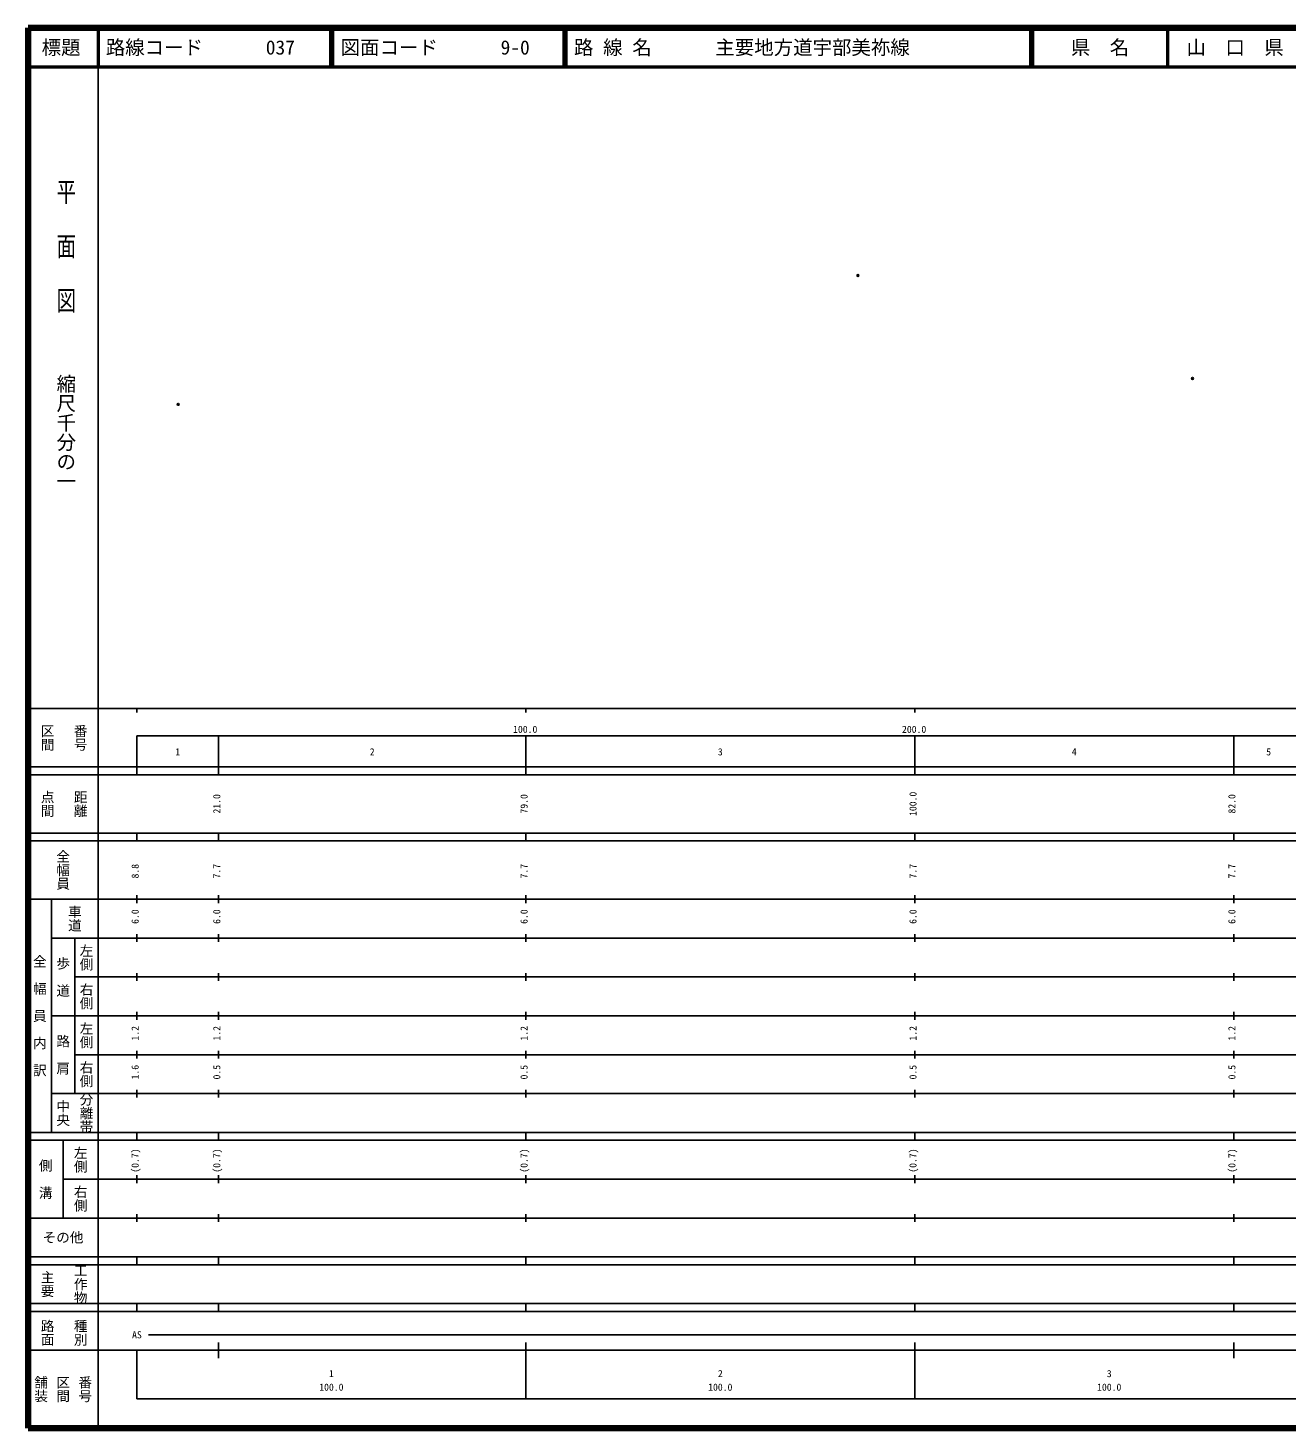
# Model space of a CAD drawing. Units: millimetres on the paper. Extents: x 40 to 680, y 20 to 380.
# Drawn here: x 40 to 363.7, y 20 to 380 of the extents above; entities that cross this region are included whole.
import ezdxf
from ezdxf.enums import TextEntityAlignment as Align

# ---------------------------------------------------------------- set-up
doc = ezdxf.new("R2010")
doc.units = ezdxf.units.MM
doc.header["$PDMODE"] = 32
doc.header["$PDSIZE"] = 0.5
doc.layers.add('M-OTRS', color=6, linetype='Continuous')
doc.layers.add('M-TTL-TXT', color=7, linetype='Continuous')
for name, color, linetype, lineweight in [('M-TTL', 2, 'Continuous', 140), ('M-TTL-BAND', 7, 'Continuous', 25), ('M-TTL-LINE', 7, 'Continuous', 50)]:
    doc.layers.add(name, color=color, linetype=linetype, lineweight=lineweight)
doc.styles.add('@ＭＳ ゴシック', font='')
doc.styles.add('ＭＳ ゴシック', font='')
doc.styles.get('@ＭＳ ゴシック').set_extended_font_data('@MS Gothic')
doc.styles.get('ＭＳ ゴシック').set_extended_font_data('MS Gothic')

msp = doc.modelspace()

# ---------------------------------------------------------------- linework, layer by layer
at = {"layer": 'M-OTRS'}
for p in [(253.402, 316.353), (339.419, 289.886), (78.623, 283.222)]:
    msp.add_point(p, dxfattribs=at)
at = {"layer": 'M-TTL'}
for p, q in [((40, 380), (40, 20)), ((680, 380), (40, 380)), ((40, 20), (680, 20))]:
    msp.add_line(p, q, dxfattribs=at)
at = {"layer": 'M-TTL-BAND'}
for p, q in [((58, 370), (58, 20)), ((40, 205), (579, 205)), ((68, 205), (68, 204)), ((168, 205), (168, 204)), ((268, 205), (268, 204)), ((68, 198), (579, 198)), ((68, 198), (68, 188)), ((89, 188), (89, 198)), ((168, 188), (168, 198)), ((268, 188), (268, 198)), ((350, 188), (350, 198)), ((40, 190), (579, 190)), ((40, 188), (579, 188)), ((40, 173), (579, 173)), ((68, 171), (68, 173)), ((89, 171), (89, 173)), ((168, 171), (168, 173)), ((268, 171), (268, 173)), ((350, 171), (350, 173)), ((40, 171), (579, 171)), ((40, 156), (579, 156)), ((46, 96), (46, 156)), ((68, 155), (68, 157)), ((89, 155), (89, 157)), ((168, 155), (168, 157)), ((268, 155), (268, 157)), ((350, 155), (350, 157)), ((46, 146), (579, 146)), ((52, 146), (52, 106)), ((68, 145), (68, 147)), ((89, 145), (89, 147)), ((168, 145), (168, 147)), ((268, 145), (268, 147)), ((350, 145), (350, 147)), ((68, 135), (68, 137)), ((89, 135), (89, 137)), ((168, 135), (168, 137)), ((268, 135), (268, 137)), ((350, 135), (350, 137)), ((52, 136), (579, 136)), ((46, 126), (579, 126)), ((68, 125), (68, 127)), ((89, 125), (89, 127)), ((168, 125), (168, 127)), ((268, 125), (268, 127)), ((350, 125), (350, 127)), ((52, 116), (579, 116)), ((68, 115), (68, 117)), ((89, 115), (89, 117)), ((168, 115), (168, 117)), ((268, 115), (268, 117)), ((350, 115), (350, 117)), ((46, 106), (579, 106)), ((68, 105), (68, 107)), ((89, 105), (89, 107)), ((168, 105), (168, 107)), ((268, 105), (268, 107)), ((350, 105), (350, 107)), ((40, 96), (579, 96)), ((40, 94), (579, 94)), ((49, 94), (49, 74)), ((68, 94), (68, 96)), ((89, 94), (89, 96)), ((168, 94), (168, 96)), ((268, 94), (268, 96)), ((350, 94), (350, 96)), ((49, 84), (579, 84)), ((68, 83), (68, 85)), ((89, 83), (89, 85)), ((168, 83), (168, 85)), ((268, 83), (268, 85)), ((350, 83), (350, 85)), ((40, 74), (579, 74)), ((68, 73), (68, 75)), ((89, 73), (89, 75)), ((168, 73), (168, 75)), ((268, 73), (268, 75)), ((350, 73), (350, 75)), ((40, 64), (579, 64)), ((40, 62), (579, 62)), ((68, 62), (68, 64)), ((89, 62), (89, 64)), ((168, 62), (168, 64)), ((268, 62), (268, 64)), ((350, 62), (350, 64)), ((40, 52), (579, 52)), ((68, 50), (68, 52)), ((89, 50), (89, 52)), ((168, 50), (168, 52)), ((268, 50), (268, 52)), ((350, 50), (350, 52)), ((40, 50), (579, 50)), ((71, 44), (565, 44)), ((40, 40), (579, 40)), ((68, 40), (68, 27.5)), ((89, 38), (89, 42)), ((168, 27.5), (168, 42)), ((268, 27.5), (268, 42)), ((350, 38), (350, 42)), ((68, 27.5), (579, 27.5))]:
    msp.add_line(p, q, dxfattribs=at)
at = {"layer": 'M-TTL-LINE'}
for p, q in [((58, 380), (58, 370)), ((117.75, 380), (117.75, 370)), ((118.25, 380), (118.25, 370)), ((177.75, 380), (177.75, 370)), ((178.25, 380), (178.25, 370)), ((297.75, 380), (297.75, 370)), ((298.25, 380), (298.25, 370)), ((333, 380), (333, 370)), ((40, 370), (680, 370))]:
    msp.add_line(p, q, dxfattribs=at)

# ---------------------------------------------------------------- texts
at = {"layer": 'M-TTL-BAND', "style": '@ＭＳ ゴシック', "width": 1.4}
msp.add_text('平  面  図', height=3.666, rotation=270, dxfattribs=at).set_placement((49.777, 306.475), align=Align.MIDDLE_RIGHT)
at = {"layer": 'M-TTL-BAND', "style": '@ＭＳ ゴシック'}
msp.add_text('縮尺千分の一', height=3.666, rotation=270, dxfattribs=at).set_placement((49.777, 261.03), align=Align.MIDDLE_RIGHT)
for s, p in [('区間', (45, 197.5)), ('番号', (53.5, 197.5)), ('点間', (45, 180.5)), ('距離', (53.5, 180.5)), ('全幅員', (49, 163.5)), ('車道', (52, 151)), ('左側', (55, 141)), ('全\u3000幅\u3000員\u3000内\u3000訳', (43, 126)), ('歩\u3000道', (49, 136)), ('右側', (55, 131)), ('左側', (55, 121)), ('路\u3000肩', (49, 116)), ('右側', (55, 111)), ('分離帯', (55, 101)), ('中央', (49, 101)), ('左側', (53.5, 89)), ('側\u3000溝', (44.5, 84)), ('右側', (53.5, 79)), ('工作物', (53.5, 57)), ('主要', (45, 57)), ('路面', (45, 44.5)), ('種別', (53.5, 44.5)), ('舗装', (43.333, 30)), ('区間', (49, 30)), ('番号', (54.667, 30))]:
    msp.add_text(s, height=2.566, rotation=270, dxfattribs=at).set_placement(p, align=Align.MIDDLE_CENTER)
at = {"layer": 'M-TTL-BAND', "style": 'ＭＳ ゴシック'}
for s, p in [('100.0', (167.844, 198.195)), ('200.0', (267.844, 198.195)), ('1', (78.5, 192.405)), ('2', (128.5, 192.405)), ('3', (218, 192.405)), ('4', (309, 192.405)), ('5', (359, 192.405)), ('AS', (68, 42.5)), ('1', (118, 32.523)), ('2', (218, 32.523)), ('3', (318, 32.523)), ('100.0', (118, 29.033)), ('100.0', (218, 29.033)), ('100.0', (318, 29.033))]:
    msp.add_text(s, height=1.833, dxfattribs=at).set_placement(p, align=Align.BOTTOM_CENTER)
for s, p in [('21.0', (90, 180.5)), ('79.0', (169, 180.5)), ('100.0', (269, 180.5)), ('82.0', (351, 180.5)), ('8.8', (69, 163.174)), ('7.7', (90, 163.174)), ('7.7', (169, 163.174)), ('7.7', (269, 163.174)), ('7.7', (351, 163.174)), ('6.0', (69, 151.5)), ('6.0', (90, 151.5)), ('6.0', (169, 151.5)), ('6.0', (269, 151.5)), ('6.0', (351, 151.5)), ('1.2', (69, 121.5)), ('1.2', (90, 121.5)), ('1.2', (169, 121.5)), ('1.2', (269, 121.5)), ('1.2', (351, 121.5)), ('1.6', (69, 111.5)), ('0.5', (90, 111.5)), ('0.5', (169, 111.5)), ('0.5', (269, 111.5)), ('0.5', (351, 111.5)), ('(0.7)', (69, 88.764)), ('(0.7)', (90, 88.764)), ('(0.7)', (169, 88.764)), ('(0.7)', (269, 88.764)), ('(0.7)', (351, 88.764))]:
    msp.add_text(s, height=1.833, rotation=90, dxfattribs=at).set_placement(p, align=Align.BOTTOM_CENTER)
msp.add_text('その他', height=2.566, dxfattribs=at).set_placement((49, 69), align=Align.MIDDLE_CENTER)
at = {"layer": 'M-TTL-TXT', "style": 'ＭＳ ゴシック'}
for s, p in [('標題', (48.5, 375)), ('県\u3000名', (315.625, 375)), ('山\u3000口\u3000県', (350.375, 375))]:
    msp.add_text(s, height=3.666, dxfattribs=at).set_placement(p, align=Align.MIDDLE_CENTER)
for s, p in [('路線コード', (60, 375)), ('037', (101.142, 375)), ('図面コード', (120.38, 375)), ('9-0', (161.521, 375)), ('路 線 名', (180.38, 375)), ('主要地方道宇部美祢線', (216.734, 375))]:
    msp.add_text(s, height=3.666, dxfattribs=at).set_placement(p, align=Align.MIDDLE_LEFT)

doc.saveas('drawing.dxf')
